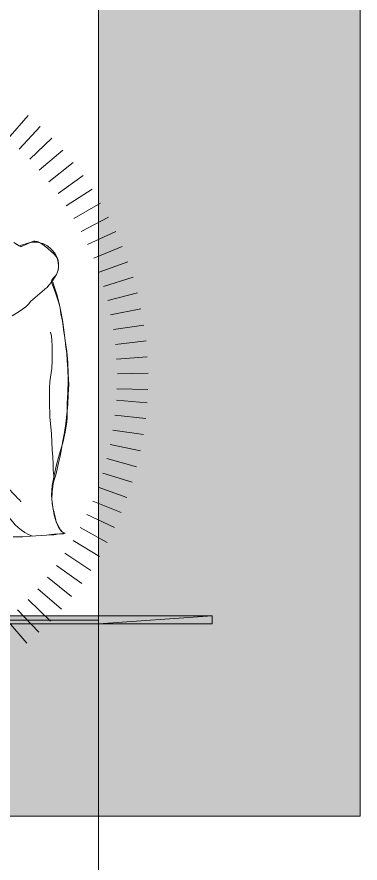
# Model space of a CAD drawing. Header units: centimetres. Extents: x -2268 to 4168, y -1681 to 1458.
# Drawn here: x 2396.11 to 2403.61, y -514.15 to -495.66 of the extents above; entities that cross this region are included whole.
import ezdxf

# ---------------------------------------------------------------- set-up
doc = ezdxf.new("R2010")
doc.units = ezdxf.units.CM
doc.layers.add('PDF24_Geometry', color=7, linetype='Continuous')
doc.layers.add('PDF24_Solid Fills', color=7, linetype='Continuous')

msp = doc.modelspace()

# ---------------------------------------------------------------- linework, layer by layer
at = {"layer": 'PDF24_Geometry', "lineweight": 9}
msp.add_lwpolyline([(1844.6332, -758.4148), (2397.8957, -758.4148), (2397.8957, -359.5759), (1844.6332, -359.5759)], close=True, dxfattribs=at)
at = {"layer": 'PDF24_Geometry', "color": 7, "lineweight": 0, "true_color": 0xffffff}
msp.add_lwpolyline([(2373.0203, -508.8391), (2397.8957, -508.8391), (2397.8957, -494.3899), (2403.6143, -494.3899), (2403.6143, -513.1254), (2373.0203, -513.1254)], close=True, dxfattribs=at)
at = {"layer": 'PDF24_Geometry', "lineweight": 9}
for points in [[(2396.3581, -497.8126), (2395.9158, -498.3287)], [(2396.6214, -498.0548), (2396.158, -498.5498)], [(2396.8741, -498.3076), (2396.3896, -498.771)], [(2397.1164, -498.5709), (2396.6003, -499.0132)], [(2397.3375, -498.8447), (2396.8109, -499.266)], [(2397.5587, -499.1291), (2397.011, -499.5187)], [(2397.7587, -499.4239), (2397.19, -499.7925)], [(2397.9378, -499.7294), (2397.3586, -500.0664)], [(2398.1168, -500.0348), (2397.5166, -500.3507)], [(2398.2748, -500.3507), (2397.6535, -500.6351)], [(2396.0421, -500.5929), (2396.158, -500.6667), (2396.4002, -500.5929), (2396.4739, -500.5824), (2396.5476, -500.5824), (2396.674, -500.614), (2396.7793, -500.6667), (2396.8636, -500.7404), (2396.9373, -500.8246), (2396.9899, -500.9194), (2397.011, -501.0247), (2397.0215, -501.109), (2397.011, -501.1932), (2396.9794, -501.288), (2396.9268, -501.3723), (2396.8741, -501.446), (2396.8109, -501.5197), (2396.7688, -501.5724), (2396.7267, -501.604), (2396.7161, -501.6145), (2396.4107, -501.8778), (2396.3686, -501.9304), (2396.3054, -501.9936), (2396.158, -502.0989), (2396.0105, -502.1937)], [(2396.1053, -500.6351), (2396.1896, -500.6772), (2396.2106, -500.6772), (2396.2422, -500.6667), (2396.3265, -500.6245), (2396.4213, -500.5824), (2396.4739, -500.5613), (2396.5055, -500.5613), (2396.5582, -500.5719), (2396.6319, -500.6035), (2396.7056, -500.6561), (2396.7899, -500.7193), (2396.8636, -500.793), (2396.9268, -500.8457), (2396.9689, -500.8984), (2397.0005, -500.9405), (2397.011, -500.9826), (2397.0216, -501.0563), (2397.0216, -501.1511), (2397.0005, -501.2354), (2396.9584, -501.3091), (2396.9057, -501.3723), (2396.8741, -501.4144), (2396.8636, -501.4355), (2396.8636, -501.4565), (2396.9479, -501.6672), (2397.0216, -501.8883), (2397.0532, -502.0147), (2397.0742, -502.1516), (2397.1058, -502.3096), (2397.1269, -502.4781), (2397.1269, -502.4886), (2397.1374, -502.5413), (2397.1479, -502.6255), (2397.169, -502.7308), (2397.1795, -502.8677), (2397.2006, -503.0152), (2397.2111, -503.1732), (2397.2217, -503.3417), (2397.2322, -503.6049), (2397.2217, -503.8682), (2397.2111, -504.1105), (2397.2111, -504.3316), (2397.2111, -504.4159), (2397.2006, -504.5107), (2397.169, -504.7318), (2397.1164, -504.9635), (2397.0426, -505.2057), (2396.9794, -505.448), (2396.9268, -505.6797), (2396.8847, -505.9008), (2396.8741, -506.0061), (2396.8636, -506.1009), (2396.8636, -506.1325), (2396.8741, -506.1746), (2396.8847, -506.2905), (2396.9057, -506.4169), (2396.9373, -506.5538), (2396.9689, -506.6907), (2397.0216, -506.8065), (2397.0532, -506.8592), (2397.0848, -506.9013), (2397.1269, -506.9224), (2397.169, -506.9434), (2397.1585, -506.9434), (2397.1374, -506.9434), (2397.0953, -506.954), (2397.0426, -506.954), (2396.9163, -506.9645), (2396.7583, -506.9856), (2396.4107, -507.0066), (2396.2422, -507.0172), (2396.1053, -507.0172)], [(2398.4117, -500.6772), (2397.7903, -500.9299)], [(2398.5381, -501.0142), (2397.9062, -501.2354)], [(2396.8952, -501.4565), (2396.9373, -501.5934), (2396.99, -501.7514), (2397.0321, -501.9199), (2397.0742, -502.0989), (2397.1058, -502.2885), (2397.1374, -502.4991), (2397.169, -502.7308), (2397.2006, -502.9731), (2397.2217, -503.2153), (2397.2322, -503.4575), (2397.2427, -503.6892), (2397.2322, -503.9104), (2397.2217, -504.1315), (2397.2006, -504.3422), (2397.1795, -504.5423), (2397.1479, -504.7424), (2397.1164, -504.9214), (2397.0848, -505.1004), (2397.0532, -505.2584), (2397.0216, -505.4058), (2396.99, -505.5427), (2396.9584, -505.6691), (2396.9268, -505.7744), (2396.9057, -505.8587), (2396.8847, -506.0272), (2396.8741, -506.2062), (2396.8952, -506.3747), (2396.9268, -506.5432), (2396.9689, -506.6907), (2397.0321, -506.8171), (2397.0637, -506.8697), (2397.0953, -506.9013), (2397.1269, -506.9329), (2397.169, -506.9434), (2397.1585, -506.9434), (2397.1269, -506.954), (2397.0953, -506.954), (2397.0426, -506.954), (2396.9163, -506.975), (2396.7583, -506.9856), (2396.4107, -507.0066), (2396.2422, -507.0172), (2396.1159, -507.0172), (2396.0316, -507.0172)], [(2398.654, -501.3512), (2398.001, -501.5513)], [(2398.7487, -501.6882), (2398.0958, -501.8567)], [(2398.8225, -502.0358), (2398.159, -502.1727)], [(2398.8856, -502.3938), (2398.2222, -502.4886)], [(2396.8425, -502.5518), (2396.8425, -502.5623), (2396.8531, -502.5729), (2396.8636, -502.6361), (2396.8741, -502.7308), (2396.8847, -502.8467), (2396.8847, -502.9941), (2396.8847, -503.1626), (2396.8741, -503.3417), (2396.8425, -503.5312), (2396.832, -503.6365), (2396.8215, -503.7629), (2396.8215, -503.8998), (2396.8215, -504.0578), (2396.832, -504.4053), (2396.8636, -504.7634), (2396.8847, -505.1215), (2396.8952, -505.2795), (2396.9057, -505.4269), (2396.9057, -505.5638), (2396.9163, -505.6797), (2396.9163, -505.785), (2396.9057, -505.8482)], [(2398.9383, -502.7414), (2398.2643, -502.8151)], [(2398.9594, -503.0889), (2398.2854, -503.1416)], [(2398.9804, -503.447), (2398.3064, -503.4575)], [(2398.9699, -503.805), (2398.2959, -503.784)], [(2398.9594, -504.0894), (2398.2854, -504.0367)], [(2398.9278, -504.4369), (2398.2538, -504.3632)], [(2398.8751, -504.7845), (2398.2116, -504.6897)], [(2398.8119, -505.1426), (2398.1484, -505.0056)], [(2398.7277, -505.4901), (2398.0747, -505.3111)], [(2395.3892, -505.3742), (2395.6735, -505.6902), (2395.8104, -505.8376), (2395.9368, -505.9745), (2396.0421, -506.0904), (2396.0842, -506.1325), (2396.1264, -506.1746), (2396.158, -506.2062), (2396.179, -506.2273), (2396.1895, -506.2484), (2396.2001, -506.2484)], [(2398.6329, -505.8271), (2397.9904, -505.627)], [(2398.517, -506.1641), (2397.8852, -505.9324)], [(2398.3907, -506.4906), (2397.7693, -506.2378)], [(2398.2432, -506.8171), (2397.6429, -506.5327)], [(2398.0853, -507.1435), (2397.4955, -506.8171)], [(2397.9167, -507.449), (2397.3375, -507.1014)], [(2397.7272, -507.7544), (2397.1585, -507.3752)], [(2397.5271, -508.0387), (2396.9794, -507.649)], [(2397.3059, -508.3231), (2396.7793, -507.9018)], [(2397.0848, -508.5969), (2396.5687, -508.1546)], [(2396.8425, -508.8602), (2396.3581, -508.3863)], [(2396.5898, -509.1024), (2396.1264, -508.6179)], [(2396.3265, -509.3446), (2395.8842, -508.8286)]]:
    msp.add_lwpolyline(points, dxfattribs=at)
at = {"layer": 'PDF24_Geometry', "lineweight": 0}
for points in [[(2397.8957, -508.9234), (2397.8957, -508.7443), (2348.1448, -508.9234)], [(2397.8957, -508.7443), (2348.1448, -508.9234), (2348.1448, -508.7443)], [(2400.3811, -508.9234), (2400.3811, -508.7443), (2397.8957, -508.9234)], [(2400.3811, -508.7443), (2397.8957, -508.9234), (2397.8957, -508.7443)]]:
    msp.add_lwpolyline(points, close=True, dxfattribs=at)
at = {"layer": 'PDF24_Geometry', "lineweight": 9}
msp.add_arc((2396.8438, -506.0024), 1.0776, 171.2037, 248.72979, dxfattribs=at)
at = {"layer": 'PDF24_Solid Fills', "color": 7, "true_color": 0xffffff, "transparency": 33554559}
for points in [[(2397.8957, -494.3899), (2403.6143, -494.3899), (2397.8957, -508.8391)], [(2403.6143, -494.3899), (2397.8957, -508.8391), (2403.6143, -513.1254)], [(2397.8957, -508.8391), (2373.0203, -508.8391), (2403.6143, -513.1254)], [(2373.0203, -508.8391), (2403.6143, -513.1254), (2373.0203, -513.1254)]]:
    msp.add_solid(points, dxfattribs=at)
at = {"layer": 'PDF24_Solid Fills', "transparency": 33554559}
for points in [[(2348.1449, -508.7443), (2348.1449, -508.9233), (2397.8954, -508.7443)], [(2348.1449, -508.9233), (2397.8954, -508.9233), (2397.8954, -508.7443)], [(2397.8956, -508.7443), (2397.8956, -508.9233), (2400.381, -508.7443)], [(2397.8956, -508.9233), (2400.381, -508.9233), (2400.381, -508.7443)]]:
    msp.add_solid(points, dxfattribs=at)

doc.saveas('drawing.dxf')
